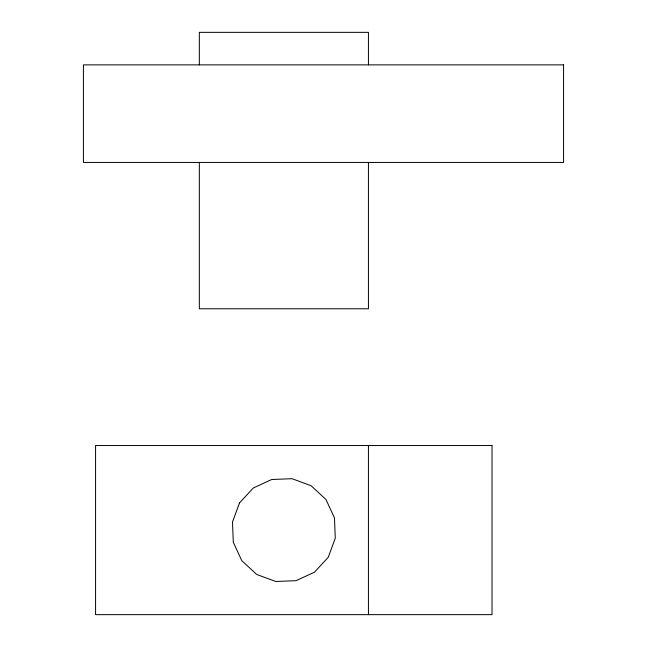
<?xml version="1.0" encoding="UTF-8"?>
<svg xmlns="http://www.w3.org/2000/svg" width="647" height="647" viewBox="0 0 647 647"><rect width="100%" height="100%" fill="white"/><g stroke="black" fill="none" stroke-linecap="round" stroke-linejoin="round"><path stroke-width="0.97" d="M368.442 64.87L368.442 32.35L199.333 32.35L199.333 64.87M368.442 162.437L368.442 308.781L199.333 308.781L199.333 162.437M368.442 445.54L368.442 614.65M239.519 502.913L232.491 521.959L233.292 542.251L241.792 560.682L256.697 574.463L275.751 581.491L296.035 580.691L314.474 572.191L328.255 557.277L335.275 538.231L334.483 517.94L325.975 499.508L311.07 485.727L292.015 478.699L271.732 479.5L253.292 488L239.519 502.913M563.569 64.87L83.431 64.87L83.431 162.437L563.569 162.437L563.569 64.87M492.019 445.54L95.57 445.54L95.57 614.65L492.019 614.65L492.019 445.54"/></g></svg>
